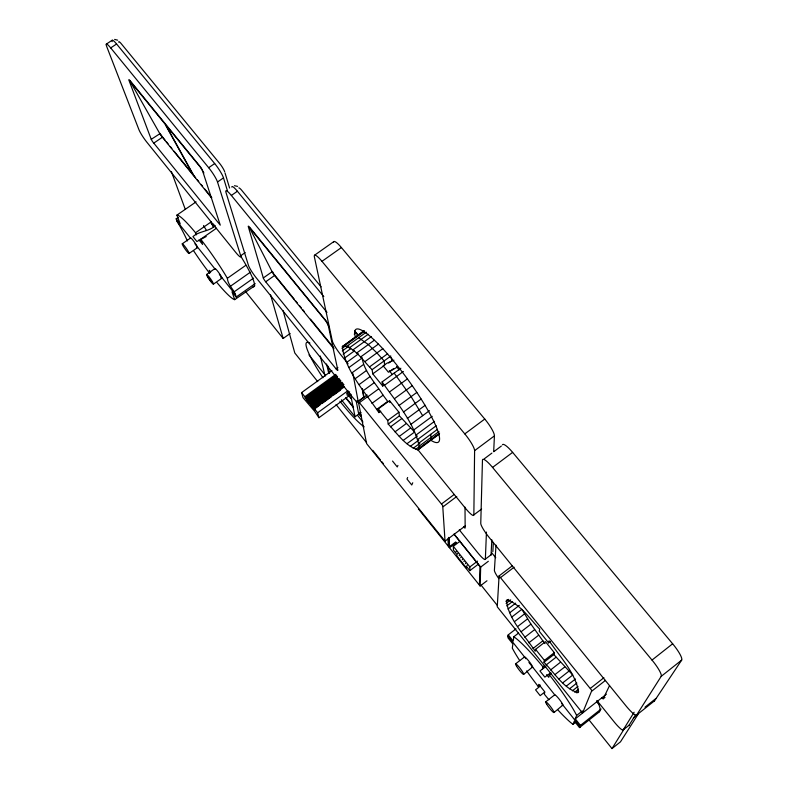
<?xml version="1.0" encoding="UTF-8"?>
<svg xmlns="http://www.w3.org/2000/svg" width="788" height="788" viewBox="0 0 788 788"><rect width="100%" height="100%" fill="white"/><g stroke="black" fill="none" stroke-linecap="round" stroke-linejoin="round"><path stroke-width="1.18" d="M478.405 564.139L469.855 570.64L469.865 566.946L453.317 546.301L460.005 541.248M481.606 509.028L473.854 514.869L474.603 450.657A15.77 3.004 53.2 0 0 464.792 433.892L321.977 261.34A15.08 2.748 54.7 0 0 314.363 256.819L332.24 340.712A13.297 2.147 54.2 0 0 341.106 355.201L348.099 363.8M479.449 584.923L479.961 566.493L454.065 534.303M486.974 580.786L480.119 586.016L480.68 567.104L454.105 534.067M403.318 440.354L414.586 432.031L399.398 415.887L398.945 412.213L389.538 400.668L378.299 408.893L387.686 420.477L388.218 424.102C397.073 433.262 404.983 445.496 417.473 449.761L418.763 449.298L419.462 448.008C414.941 422.87 396.285 402.451 382.121 381.914L400.865 368.242M459.256 529.802L477.804 552.792A12.125 1.881 52.8 0 0 485.359 559.125L486.452 532.077M493.682 451.573L494.431 435.863A15.73 3.231 53.2 0 0 484.768 419.049L341.411 247.56A15.051 2.955 54.8 0 0 333.511 242.477M485.359 559.125L491.052 554.801L491.84 539.829M492.845 551.669L493.367 542.4M431.075 439.399L430.731 434.326M495.997 545.119L494.401 570.325A12.253 1.911 52.6 0 0 498.883 578.697M499.09 575.92L497.248 606.79L582.549 713.012L591.837 690.485L499.09 575.92L512.387 565.764M557.865 709.88A58.627 8.047 52.3 0 0 570.611 722.478L572.994 724.379L574.334 721.109L579.495 727.58L580.303 726.891L580.46 725.374L575.26 718.843L576.658 715.425L582.352 710.924M518.524 633.119L513.825 636.753L513.244 641.117L508.25 634.842L516.002 628.863M445.043 541.179L366.617 443.614L358.274 401.279L442.698 505.581L445.043 541.179L465.176 525.98M380.742 411.218L378.88 412.587C365.455 392.591 345.371 371.158 342.327 346.651L363.977 330.733M548.586 642.86L549.088 640.762C559.884 656.818 575.23 672.381 578.628 691.884L577.88 692.721C563.322 688.18 554.388 672.735 543.986 662.245L553.826 654.572L554.328 652.671L545.463 641.668L535.574 649.351L535.19 651.272C525.094 635.63 508.25 619.269 506.408 600.289L507.413 599.796C521.104 605.085 529.772 618.846 539.691 629.11L539.248 631.267L548.586 642.86L550.487 641.383M526.67 670.893A58.627 8.047 52.3 0 0 536.707 684.536L538.253 686.525L538.775 684.319L544.863 691.962L544.291 694.12L545.867 696.06A58.627 8.047 52.3 0 0 548.931 699.734M542.351 669.308L542.942 666.835L544.843 665.348M543.986 662.245L544.419 660.383L554.328 652.671M358.717 413.473L361.16 416.3L359.042 413.089M551.295 673.415L549.384 674.892L548.744 677.316L546.616 674.646M397.92 465.412L397.28 466.969L392.532 461.059M407.642 477.498L406.982 479.045L411.769 485.004L412.754 482.758M519.676 660.541A58.627 8.047 52.3 0 1 514.2 651.607L512.308 648.169L512.87 643.993L507.905 637.748L508.25 634.842M601.756 697.754A3.91 0.611 51.8 0 0 603.234 698.739L609.557 685.55M597.087 700.709L614 721.69A12.963 2 51.7 0 0 623.2 729.915L634.123 712.263M588.902 719.779L611.99 748.6L624.135 729.018M623.2 729.915L629.021 725.285L635.384 715.199M661.181 676.36A17.139 3.27 51.2 0 0 652.011 660.078L492.559 467.432A15.937 3.044 52.9 0 0 482.463 460.162L480.759 523.36A14.046 2.344 52.8 0 0 489.259 537.574L625.839 705.693A15.002 2.482 51.5 0 0 636.625 715.041L661.181 676.36L681.659 660.127A17.1 3.516 51 0 0 672.647 643.786L512.633 452.381A15.898 3.28 52.8 0 0 502.449 444.777M644.988 707.181L656.286 698.198L681.659 660.127M636.625 715.041L654.562 700.788L656.128 698.434M215.272 225.644C209.135 231.751 199.413 230.825 192.942 236.597L196.892 241.532L206.22 236.528M539.583 686.644L535.564 689.845L540.184 695.666L544.203 692.455M633.345 718.035L638.083 714.273L620.491 741.823L611.99 748.6M575.26 718.843L606.366 694.208M652.011 660.078L672.647 643.786M603.234 698.739L605.017 697.331M572.994 724.379L575.87 722.113M580.46 725.374L601.116 709.042M579.495 727.58L599.038 712.125M576.56 692.819L578.451 691.332M554.053 712.49L562.957 704.994A6.777 0.926 52.2 0 0 559.135 699.084A6.777 0.926 52.2 0 0 554.821 694.78L545.631 701.881M590.399 688.357L603.933 677.71M591.975 691.007L605.489 680.369M562.799 682.812L572.748 675.02L553.826 654.572M566.365 686.092L575.437 678.98M569.576 688.781L576.855 683.058M572.374 690.82L577.988 686.407M574.718 692.179L578.481 689.224M550.576 669.967L560.445 662.255M538.253 686.525L540.164 685.028M554.85 674.676L564.74 666.953M558.948 678.98L568.857 671.218M523.764 674.341L532.599 666.914M546.202 664.905L556.052 657.231M533.023 648.465L542.853 640.831L530.945 624.145L521.853 609.301L511.944 616.935M515.49 663.92L524.591 656.877A6.678 0.916 52.4 0 1 528.758 660.994A6.678 0.916 52.4 0 1 532.58 666.884M521.095 631.759L530.945 624.145M524.838 637.226L534.668 629.612M528.827 642.811L538.657 635.197M514.603 621.545L524.493 613.921M517.667 626.509L527.536 618.895M505.975 601.5L508.723 599.382M506.103 603.381L510.673 599.875M506.782 605.923L512.564 601.471M507.994 609.055L515.687 603.145M509.728 612.749L519.302 605.381M500.813 577.377L514.131 567.193M469.865 566.946L477.538 561.125M480.68 567.104L488.333 561.283M455.769 541.937L448.953 547.079L448.52 537.406M456.429 542.499L449.613 547.65L449.199 538.243M441.546 503.956L454.164 494.49M492.559 467.432L512.633 452.381M443.201 506.674L456.774 496.489M484.354 458.754L491.919 453.09M493.81 451.682L501.375 446.018M474.603 450.657L494.431 435.863M464.792 433.892L484.768 419.049M416.044 435.006L434.503 421.373M407.012 443.693L417.384 436.03M417.837 439.349L436.207 425.766M410.331 446.343L418.852 440.049M418.999 443.004L437.419 429.381M413.217 448.264L419.866 443.339M419.551 445.9L438.965 431.529M415.611 449.416L419.482 446.54M419.462 448.008L439.596 433.095M417.473 449.761L429.155 441.113M432.07 438.946L437.911 434.621M418.763 449.298L439.31 434.08M407.298 418.458L425.195 405.278M395.005 431.854L406.224 423.599M410.735 424.466L429.45 410.676M399.289 436.385L410.528 428.091M413.67 430.012L432.198 416.34M399.102 405.436L416.842 392.424M387.686 420.477L398.945 412.213M403.397 412.075L421.097 399.063M388.218 424.102L399.398 415.887M390.523 426.83L401.713 418.605M371.926 403.358L383.086 395.202C375.679 383.116 364.292 372.163 362.086 357.772M341.401 399.782L355.063 416.793L360.983 412.459M389.646 391.863L407.435 378.861M376.546 409.563L387.696 401.397L383.086 395.202M394.493 398.659L412.262 385.647M363.14 390.779L374.32 382.633M389.824 371.345L393.695 368.518M326.99 312.373L231.357 195.444A12.46 1.99 55.2 0 0 225.959 192.351L248.427 265.31A11.249 1.645 54.8 0 0 256.267 277.859L352.029 396.6A11.564 1.753 54 0 0 358.176 401.289L363.721 397.241L362.234 388.996M358.264 401.437L367.119 394.975M359.633 402.481L367.523 396.728M367.435 397.073L378.604 388.917M343.253 345.676C355.743 348.04 363.386 361.298 372.103 369.661L372.773 373.867L382.722 386.051L384.564 384.711M384.652 385.155L403.407 371.473M340.436 382.19L310.541 403.87L312.196 406.874L311.812 405.465L342.701 383.037M311.565 406.086L318.411 401.112M320.371 399.693L337.983 386.908M343.972 384.623L313.072 407.051L313.457 408.47L312.442 406.263L343.341 383.835M312.826 407.672L320.657 401.988M322.617 400.57L329.463 395.586M331.423 394.167L339.254 388.484M369.651 366.804L387.627 353.743M344.287 386.898L314.343 408.647L314.717 410.055L313.703 407.849L343.647 386.11M355.368 378.575L366.597 370.419M314.087 409.267L319.958 404.993M321.918 403.574L331.709 396.462M333.669 395.034L340.524 390.06M372.103 369.661L390.818 356.058M351.034 394.345L318.933 417.709L317.623 412.784L348.05 390.661M372.773 373.867L383.707 365.918M346.887 393.153L348.7 391.833M359.092 384.593L370.301 376.437M388.74 363.022L392.621 360.205L390.188 356.176M349.645 391.823L346.917 393.813L347.242 395.389L349.971 393.409M318.933 417.709L314.589 411.277L303.035 397.674L301.597 392.601L331.925 370.665M356.412 353.182L374.251 340.278M336.013 368.804A3.497 0.532 54.1 0 0 337.825 370.143L328.015 324.341A3.763 0.621 54.4 0 0 325.474 320.184L249.954 227.604A3.694 0.591 55 0 0 248.289 226.589L263.3 277.957A3.428 0.512 54.7 0 0 265.684 281.789L336.013 368.804L337.875 367.454M346.572 362.48L358.451 353.881M336.348 375.167L305.498 397.516L305.892 398.945L304.867 396.719L335.718 374.389M360.5 357.053L378.388 344.1M305.271 398.157L312.107 393.202M314.067 391.784L323.838 384.702M325.789 383.293L331.659 379.048M337.619 376.743L306.759 399.102L307.153 400.531L306.128 398.304L336.978 375.955A4.265 1.379 -38.8 0 1 333.895 379.905M349.054 367.435L361.879 358.146M306.522 399.743L314.343 394.069M316.303 392.651L323.139 387.696M325.099 386.278L332.92 380.614M338.889 378.319L308.019 400.688L308.413 402.116L307.389 399.9L337.254 378.25M307.783 401.319L325.385 388.563M327.335 387.144L334.181 382.18M340.16 379.885L309.28 402.284L309.674 403.702L308.65 401.486L339.52 379.097M364.933 361.613L382.869 348.611M309.044 402.904L336.427 383.047M310.541 403.87L310.935 405.288L309.911 403.072L340.79 380.673A4.275 1.359 -38.8 0 1 337.697 384.623M352 372.832L363.268 364.657M311.28 403.781L326.931 392.424M328.891 391.006L336.712 385.332M311.171 404.668L342.061 382.249M354.236 334.132L356.186 332.723M342.327 346.651L363.928 331.068M344.78 345.528L364.608 331.226M342.002 348.414L345.853 345.636M346.887 346.208L366.331 332.181M342.288 350.936L348.986 346.09M349.557 347.715L368.242 334.23M343.154 354.157L350.778 348.651M352.748 350.049L371.503 336.496M344.592 358.028L354.531 350.837M245.718 291.698L283.168 338.466L290.151 333.472M321.977 261.34L341.411 247.56M550.812 672.686L544.863 677.138L539.928 670.972L545.877 666.54M254.77 285.778L234.696 299.657L231.997 291.826L236.154 297.037L255.184 283.591M263.3 277.957L272.5 271.466A3.428 0.532 54.7 0 0 272.953 272.49M265.684 281.789L274.864 275.298L294.219 299.135M314.53 255.243L333.826 241.591M236.154 297.037C234.883 289.935 227.968 285.788 227.358 278.302L245.826 265.31M230.155 286.438L250.328 272.224M234.332 291.688L253.569 278.115M206.633 274.421L215.016 268.541M240.695 255.736L217.508 182.008A12.411 1.95 55.4 0 0 208.672 167.706L110.694 47.91A12.224 1.793 56.1 0 0 106.616 46.285L138.915 129.636A11.002 1.507 55.5 0 0 146.923 142.283L235.779 252.456A11.199 1.615 54.9 0 0 240.695 255.736L245.206 252.574M213.371 284.182A5.959 0.729 54.7 0 0 209.125 276.923A5.959 0.729 54.7 0 0 207.52 276.815A5.959 0.729 54.7 0 0 213.371 284.182L221.743 278.322M198.931 239.887L202.595 244.467L200.694 239.217L216.542 228.175M189.022 253.5A5.92 0.709 54.9 0 0 184.707 246.171A5.92 0.709 54.9 0 0 183.259 246.25A5.92 0.709 54.9 0 0 189.022 253.5L197.345 247.708M231.357 195.444L237.405 191.248L323.809 296.574M196.301 234.873L195.532 232.756L211.361 221.753M182.294 243.768L190.637 237.976M217.508 182.008L223.487 177.871A12.401 2 55.5 0 0 214.691 163.559L116.585 43.99A12.214 1.842 56.2 0 0 112.192 41.636M178.186 217.419L176.187 218.798L180.225 223.851L176.896 215.134L196.084 201.866M208.672 167.706L214.691 163.559M151.237 139.328L128.946 80.258A3.615 0.532 55.9 0 1 130.217 80.829L199.788 166.11A3.654 0.561 55.4 0 1 202.408 170.326L220.266 225.151L152.439 141.476L151.237 139.328L160.309 133.448M153.68 143.189L162.633 137.092L164.938 139.929M106.252 44.167L112.113 40.267M110.694 47.91L116.585 43.99M397.083 367.218L388.425 372.212L383.145 365.78L386.967 363.219L393.951 360.175M234.44 185.712L237.562 186.372M114.634 39.4L117.658 40.178M176.896 215.134L177.842 215.282M234.696 299.657L233.593 299.243A51.772 6.59 54.8 0 1 217.133 282.774M358.658 337.717L368.321 344.563L376.91 352.935L384.12 360.924L384.702 365.189M513.825 636.753L516.051 638.398A58.598 8.038 52.3 0 1 541.267 664.786L542.942 666.835M321.08 286.842L241.522 190.066A7.456 1.241 55.3 0 0 238.862 187.899M389.302 370.793L392.375 374.527M354.728 330.96L358.51 335.56M354.817 331.462L357.831 335.127M195.532 232.756L194.222 231.16A51.742 6.58 54.8 0 0 177.832 215.272M417.945 449.79L465.294 508.073A13.898 2.315 53 0 0 473.854 514.869M166.475 141.82L168.011 143.712M170.316 146.548L171.853 148.439M174.158 151.276L195.67 177.763M197.207 179.654L198.743 181.545M201.048 184.392L202.585 186.283M204.88 189.12L211.795 197.63M295.766 301.046L297.322 302.947M299.637 305.813L301.193 307.714M302.74 309.625L304.286 311.526M310.482 319.16L333.708 347.764M211.322 197.68L194.39 176.62L165.904 125.134L200.447 167.312L203.905 172.996M334.004 348.798L273.16 273.741L249.382 227.466L325.996 321.228L329.177 326.921M491.87 552.959L495.731 557.727M596.831 701.822L599.067 704.6M348.808 395.881L351.093 398.708M346.031 397.802L353.576 407.179M345.824 398.058L353.418 407.504M308.975 354.925L325.168 375.058M357.555 415.345L362.953 422.053M535.574 649.351L544.419 660.383M469.855 570.64L466.427 566.355L466.437 567.931L456.902 556.023L456.853 554.407L453.455 550.152L453.317 546.301M481.182 585.257L497.336 605.44M317.722 381.619L294.801 352.994L283.069 310.639M336.052 404.52L366.617 442.689M372.734 450.312L380.368 459.857M381.894 461.768L383.421 463.679M418.389 508.89L480.119 586.016M507.767 635.926L525.99 658.778M528.935 662.481L531.89 666.175M532.629 667.101L554.722 694.809M561.48 703.28L580.303 726.891M176.187 218.798L177.054 221.389L190.529 238.163A5.92 0.749 54.9 0 1 193.06 240.33A5.92 0.749 54.9 0 1 196.961 246.211L197.335 247.038A5.92 0.749 54.9 0 1 196.448 247.068M194.941 243.817L214.927 268.885M219.359 274.441L235.513 294.702M210.652 272.067L209.244 270.304L209.943 272.215M301.597 392.601L304.867 396.719M305.498 397.516L306.128 398.304M306.759 399.102L307.389 399.9M308.019 400.688L308.65 401.486M309.28 402.284L309.911 403.072M311.812 405.465L312.442 406.263M313.072 407.051L313.703 407.849M314.343 408.647L317.623 412.784M208.091 277.465L211.844 282.183M549.384 674.892L551.058 677.02A58.598 8.038 52.3 0 1 574.797 711.928L576.658 715.425M394.158 373.138L411.109 396.63L422.654 415.69M200.694 239.217L202.053 240.951A51.742 6.58 54.8 0 1 224.984 274.293L227.358 278.302M542.853 640.831L545.02 643.629M359.062 413.306L360.53 415.414L358.826 413.296M359.633 413.227L360.894 415.227L359.712 413.533M161.885 136.097L160.752 134.324M396.6 366.4L399.033 369.996M187.377 240.941C184.313 234.115 180.935 227.702 177.054 221.389M221.448 276.933L221.783 277.701A5.959 0.758 54.8 0 1 220.807 277.622M171.429 171.695L185.308 209.441M224.688 171.774L224.482 171.203A7.427 1.221 55.5 0 0 219.96 163.825L120.958 43.36A7.319 1.123 56.2 0 0 118.722 42.168M223.487 177.871L227.377 190.607M225.033 172.936L229.594 188.046M270.579 294.889L283.168 338.466M320.322 356.018L325.099 376.142M326.587 363.977L328.773 373.482M327.985 366.154L329.591 373.187M214.996 269.181L214.888 268.698A5.959 0.758 54.8 0 1 217.527 271.003A5.959 0.758 54.8 0 1 221.428 276.884M350.571 394.473L355.063 416.793M356.215 401.131L358.727 414.104M352.886 373.571L358.176 401.289M362.529 389.045L364.046 397.516M378.299 408.893L378.88 412.587M382.121 381.914L382.722 386.051M389.538 400.668L389.784 402.54M447.948 538.913L448.283 545.986M456.114 551.373L456.124 551.925M457.68 553.334L457.69 553.875M459.246 555.284L459.256 555.826M460.813 557.244L460.822 557.786M462.389 559.204L462.389 559.736M463.955 561.164L463.965 561.696M465.531 563.125L465.531 563.656M465.009 507.127L465.156 527.911A3.664 0.581 53 0 1 463.492 526.758M467.107 565.095L467.107 565.626M654.562 700.788A14.972 2.669 51.3 0 1 653.833 700.995M343.036 384.899A4.275 1.349 -38.8 0 1 340.229 387.775M341.765 383.323A4.275 1.359 -38.8 0 1 340.623 384.761M339.224 380.171A4.275 1.369 -38.8 0 1 338.091 381.619M335.422 375.452A4.265 1.379 -38.8 0 1 334.289 376.9M364.223 426.879A53.003 7.831 54 0 1 339.914 401.21M322.942 377.748A53.003 7.831 54 0 1 309.94 343.095M357.713 401.013A53.003 7.831 54 0 1 359.013 403.151M355.447 337.441A69.837 12.342 53.8 0 1 407.022 378.378A69.837 12.342 53.8 0 1 430.543 440.078M206.495 230.48A51.397 7.22 54.9 0 1 203.55 225.516M240.458 255.736A51.397 7.22 54.9 0 1 253.834 281.483L253.874 281.631A51.397 7.22 54.9 0 1 253.017 286.862M214.671 226.146A55.515 8.136 55 0 1 213.43 224.127M209.707 273.426A51.772 6.59 54.8 0 1 193.474 250.564M597.107 700.473A58.194 8.826 52.1 0 1 599.904 711.111A58.194 8.826 52.1 0 1 598.545 711.988M562.996 705.437A6.777 0.926 52.2 0 1 562.258 705.24M554.654 695.341A6.777 0.926 52.2 0 1 554.585 694.878M532.668 667.387A6.678 0.916 52.4 0 1 531.989 667.269M524.493 657.517A6.678 0.916 52.4 0 1 524.404 657.025M231.761 187.042A12.45 2.039 55.3 0 1 237.405 191.248M363.721 397.241A11.554 1.803 54 0 1 363.751 397.674M274.598 274.963A3.428 0.532 54.7 0 1 274.342 274.618M273.82 273.889A3.428 0.532 54.7 0 1 273.347 273.16M491.052 554.801A12.116 1.94 52.8 0 1 490.412 555.225M629.021 725.285A12.953 2.049 51.6 0 1 628.44 725.413M129.951 81.046L160.644 135.093L193.681 175.803L164.879 123.874L129.951 81.046M213.627 227.003L210.652 222.009A51.358 7.466 55 0 0 213.607 226.993M546.645 704.167A6.777 0.886 52.3 0 0 553.806 712.559A6.777 0.886 52.3 0 0 549.059 704.827A6.777 0.886 52.3 0 0 546.645 704.167M516.573 666.274A6.678 0.877 52.5 0 0 523.557 674.439A6.678 0.877 52.5 0 0 518.76 666.668A6.678 0.877 52.5 0 0 516.573 666.274"/></g></svg>
